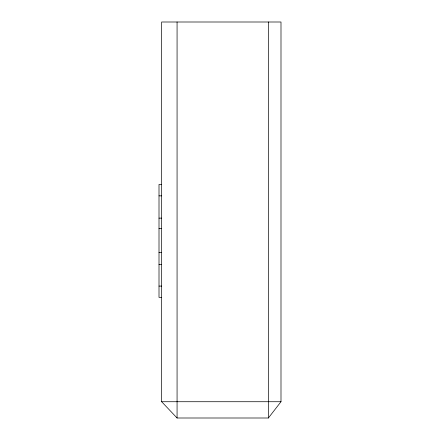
<?xml version="1.0" encoding="UTF-8"?>
<svg xmlns="http://www.w3.org/2000/svg" width="440" height="440" viewBox="0 0 440 440"><rect width="100%" height="100%" fill="white"/><g stroke="black" fill="none" stroke-linecap="round" stroke-linejoin="round"><path stroke-width="0.66" d="M268.384 418L280.995 401.726L280.995 22L161.651 22L161.651 401.726L177.067 418L268.384 418L268.384 22M161.651 184.443L159.005 184.443L159.005 297.368L161.651 297.368M159.005 195.85L161.651 195.85M159.005 218.136L161.651 218.136M159.005 228.619L161.651 228.619M159.005 252.445L161.651 252.445M159.005 264.413L161.651 264.413M159.005 286.083L161.651 286.083M161.651 401.726L280.995 401.726M177.067 22L177.067 418"/></g></svg>
